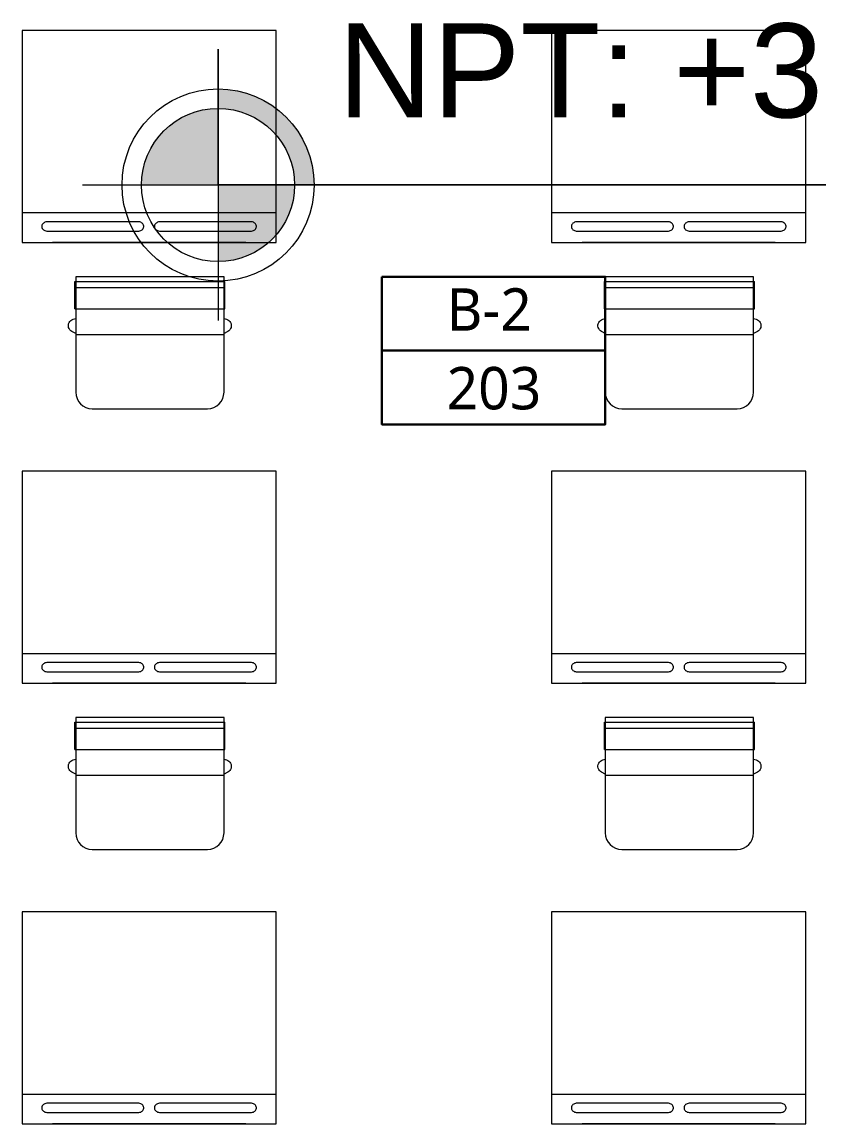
# Model space of a CAD drawing. Header units: metres. Extents: x 28 to 148, y 23 to 113.
# Drawn here: x 125.041 to 126.922, y 61.512 to 64.111 of the extents above; entities that cross this region are included whole.
import ezdxf

# ---------------------------------------------------------------- set-up
doc = ezdxf.new("R2010")
doc.units = ezdxf.units.M
for name, color, linetype, lineweight in [('Equipamiento SR', 23, 'Continuous', 0), ('GRAFO 0 BLANCO', 7, 'Continuous', 0), ('GRAFO01', 7, 'Continuous', 0), ('letras sr', 7, 'Continuous', 5), ('TEXTO 100', 7, 'Continuous', 20)]:
    doc.layers.add(name, color=color, linetype=linetype, lineweight=lineweight)
doc.layers.add('Mobiliario', color=7, linetype='Continuous', lineweight=0, true_color=0x7f7f7f)
doc.styles.add('JOS', font='arial.ttf', dxfattribs={"height": 1})
doc.styles.add('Santa Rosa 1 50', font='trebuc.ttf')

# ---------------------------------------------------------------- blocks, each defined once
blk = doc.blocks.new('A$C3A47622C')
at = {"layer": 'Mobiliario', "linetype": 'Continuous'}
for p, q in [((0.02513286049277497, 0.3695969807329362), (0.0111148983882714, 0.3695969807329362)), ((0.0111148983882714, 0.01495383619243995), (0.0111148983882714, 0.3695969807329362)), ((0.07519002320935897, 0.3695969807329362), (0.02513286049277497, 0.3695969807329362)), ((0.02513286049277497, 0.01495383619243995), (0.02513286049277497, 0.3695969807329362)), ((0.07519002320935897, 0.01495383619243995), (0.07519002320935897, 0.3695969807329362)), ((0.09829334479286445, 0.3672754084626888), (0.0986996184100235, 0.3699667558818192)), ((0.0986996184100235, 0.3699667558818192), (0.09970825050464782, 0.3732058299352872)), ((0.09970825050464782, 0.3732058299352872), (0.1011840917802402, 0.3761907430684985)), ((0.1011840917802402, 0.3761907430684985), (0.1030816019917182, 0.3788328344953271)), ((0.1030816019917182, 0.3788328344953271), (0.1053417474880547, 0.3810473839090136)), ((0.1053417474880547, 0.3810473839090136), (0.1078987479152431, 0.3827713436394191)), ((0.1078987479152431, 0.3827713436394191), (0.110671642837616, 0.3839515172148609)), ((0.110671642837616, 0.3839515172148609), (0.1135777851437183, 0.3845504700811944)), ((0.1135777851437183, 0.3845504700811944), (0.1165294676949031, 0.3845504700811944)), ((0.1165294676949031, 0.3845504700811944), (0.1194356100010197, 0.3839515172148609)), ((0.1194356100010197, 0.3839515172148609), (0.1222085049233925, 0.3827713436394191)), ((0.1222085049233925, 0.3827713436394191), (0.124765505350581, 0.3810473839090136)), ((0.124765505350581, 0.3810473839090136), (0.1270256508469174, 0.3788328344953271)), ((0.1270256508469174, 0.3788328344953271), (0.1289231610583954, 0.3761907430684985)), ((0.1289231610583954, 0.3761907430684985), (0.1296602383583263, 0.3746992716217363)), ((0.1296602383583263, 0.3746992716217363), (0.1333294798732965, 0.3672754084626888)), ((0.07519002320935897, 0.01495383619243995), (0.01083081400231833, 0.01495383619243995)), ((0.0986996184100235, 0.01458406104355703), (0.09829334479286445, 0.01727540846268738)), ((0.09970825050464782, 0.01134498699008901), (0.0986996184100235, 0.01458406104355703)), ((0.1011840917802402, 0.008360073856877648), (0.09970825050464782, 0.01134498699008901)), ((0.1030816019917182, 0.005717982430049062), (0.1011840917802402, 0.008360073856877648)), ((0.1053417474880547, 0.003503433016362578), (0.1030816019917182, 0.005717982430049062)), ((0.1078987479152431, 0.001779473285957067), (0.1053417474880547, 0.003503433016362578)), ((0.110671642837616, 0.0005992997105153108), (0.1078987479152431, 0.001779473285957067)), ((0.1135777851437183, 3.468441818199608e-07), (0.110671642837616, 0.0005992997105153108)), ((0.1165294676949031, 3.468441818199608e-07), (0.1135777851437183, 3.468441818199608e-07)), ((0.1194356100010197, 0.0005992997105153108), (0.1165294676949031, 3.468441818199608e-07)), ((0.1222085049233925, 0.001779473285957067), (0.1194356100010197, 0.0005992997105153108)), ((0.124765505350581, 0.003503433016362578), (0.1222085049233925, 0.001779473285957067)), ((0.1270256508469174, 0.005717982430049062), (0.124765505350581, 0.003503433016362578)), ((0.1289231610583954, 0.008360073856877648), (0.1270256508469174, 0.005717982430049062)), ((0.1296602383583263, 0.009851545303639853), (0.1289231610583954, 0.008360073856877648)), ((0.1333294798732965, 0.01727540846268738), (0.1296602383583263, 0.009851545303639853))]:
    blk.add_line(p, q, dxfattribs=at)
at = {"layer": 'Mobiliario'}
blk.add_line((0.1361148983882714, 0.01727540846268738), (0.1361148983882714, 0.3672754084626888), dxfattribs=at)
at = {"layer": 'Mobiliario', "linetype": 'Continuous'}
blk.add_lwpolyline([(3.787277165656633e-06, 0.01727540846268738), (0.2722260094993771, 0.01727540846268738, 0.414213562373095), (0.3111148983882686, 0.0561642973515788), (0.3111148983882686, 0.3283865195737974, 0.414213562373095), (0.2722260094993771, 0.3672754084626888), (3.787277165656633e-06, 0.3672754084626888), (3.787277165656633e-06, 0.01727540846268738)], format="xyb", dxfattribs=at)

msp = doc.modelspace()

# ---------------------------------------------------------------- hatches: boundary and pattern name
at = {"layer": 'TEXTO 100', "ltscale": 1.3}
h = msp.add_hatch(color=256, dxfattribs=at)
edge = h.paths.add_edge_path()
edge.add_line((125.684517254504, 63.72673759813424), (125.503873914775, 63.72673760098567))
edge.add_line((125.503873914775, 63.72673760098567), (125.503873914775, 63.54609426161343))
edge.add_arc((125.5038739163795, 63.72673760098567), 0.1806433393724134, 269.9999994913017, 359.9999990956475)
edge = h.paths.add_edge_path()
edge.add_arc((125.5038739160228, 63.72673759813424), 0.1806433422236752, 90.00000039565423, 180)
edge.add_line((125.3232305750469, 63.72673759813424), (125.5038739147759, 63.72673760098567))
edge.add_line((125.503873914775, 63.72673760098567), (125.503873914775, 63.90738094035791))
edge = h.paths.add_edge_path()
edge.add_line((125.503873914775, 63.95347463747854), (125.503873914775, 63.90738094035791))
edge.add_arc((125.5038739135281, 63.72673759813424), 0.1806433422236752, 0, 89.99999960434582, ccw=False)
edge.add_line((125.684517254504, 63.72673759813424), (125.730610954476, 63.72673760098567))
edge.add_arc((125.5038739163795, 63.72673760098567), 0.2267370380968789, 0, 90.00000040528428)

# ---------------------------------------------------------------- linework, layer by layer
at = {"layer": 'GRAFO 0 BLANCO', "color": 1, "lineweight": 30}
msp.add_lwpolyline([(125.8906635091583, 63.51020120325745), (126.4178296267021, 63.51020120325745), (126.4178296267021, 63.16228195755173), (125.8906635091583, 63.16228195755173)], close=True, dxfattribs=at)
msp.add_lwpolyline([(126.4178296267021, 63.33624158040459), (125.8906635091583, 63.33624158040459)], dxfattribs=at)
at = {"layer": 'Mobiliario', "linetype": 'Continuous', "lineweight": 0}
for p, q in [((125.0411134672834, 64.09105533344965), (125.0411134672834, 63.59105533344965)), ((125.6411134672834, 64.09105533344965), (125.0411134672834, 64.09105533344965)), ((125.6411134672834, 63.59105533344965), (125.6411134672834, 64.09105533344965)), ((126.2911134672834, 64.09105533565835), (126.2911134672834, 63.59105533565835)), ((126.8911134672834, 64.09105533565835), (126.2911134672834, 64.09105533565835)), ((126.8911134672834, 63.59105533565835), (126.8911134672834, 64.09105533565835)), ((125.0411134672834, 63.6615342841616), (125.6411134672834, 63.6615342841616)), ((125.6260945655749, 63.6615342841616), (125.6260945655749, 63.66110707329111)), ((126.2911134672834, 63.66153428637026), (126.8911134672834, 63.66153428637026)), ((126.8760945655749, 63.66153428637026), (126.8760945655749, 63.66110707549981)), ((125.0881819765972, 63.63182252712454), (125.0877969354688, 63.62995320849333)), ((125.0877969354688, 63.62995320849333), (125.0877969354688, 63.62805786686496)), ((125.0877969354688, 63.62805786686496), (125.0881819765972, 63.62618854823378)), ((125.0889393930273, 63.63360510243177), (125.0881819765972, 63.63182252712454)), ((125.0881819765972, 63.62618854823378), (125.0889393930273, 63.62440597292655)), ((125.0900489194366, 63.6352488884207), (125.0889393930273, 63.63360510243177)), ((125.0889393930273, 63.62440597292655), (125.0900489194366, 63.62276218693765)), ((125.0914725583455, 63.6367018390969), (125.0900489194366, 63.6352488884207)), ((125.0900489194366, 63.62276218693765), (125.0914725583455, 63.6213092362614)), ((125.0931697791086, 63.63792058279844), (125.0914725583455, 63.6367018390969)), ((125.0914725583455, 63.6213092362614), (125.0931697791086, 63.62009049255985)), ((125.0950899184197, 63.63887042219571), (125.0931697791086, 63.63792058279844)), ((125.0971721803112, 63.63951882854226), (125.0950899184197, 63.63887042219571)), ((125.0993557688155, 63.6398484531733), (125.0971721803112, 63.63951882854226)), ((125.1004627620595, 63.6398484531733), (125.0993557688155, 63.6398484531733)), ((125.315781814102, 63.6398484531733), (125.1004627620595, 63.6398484531733)), ((125.316888807346, 63.6398484531733), (125.315781814102, 63.6398484531733)), ((125.3190723958502, 63.63951882854226), (125.316888807346, 63.6398484531733)), ((125.3211546577418, 63.63887042219571), (125.3190723958502, 63.63951882854226)), ((125.3230747970529, 63.63792058279844), (125.3211546577418, 63.63887042219571)), ((125.324772017816, 63.6367018390969), (125.3230747970529, 63.63792058279844)), ((125.3230747970529, 63.62009049255985), (125.324772017816, 63.6213092362614)), ((125.3261956567248, 63.6352488884207), (125.324772017816, 63.6367018390969)), ((125.324772017816, 63.6213092362614), (125.3261956567248, 63.62276218693765)), ((125.3273051831342, 63.63360510243177), (125.3261956567248, 63.6352488884207)), ((125.3261956567248, 63.62276218693765), (125.3273051831342, 63.62440597292655)), ((125.3280625995643, 63.63182252712454), (125.3273051831342, 63.63360510243177)), ((125.3273051831342, 63.62440597292655), (125.3280625995643, 63.62618854823378)), ((125.3284476406927, 63.62995320849333), (125.3280625995643, 63.63182252712454)), ((125.3280625995643, 63.62618854823378), (125.3284476406927, 63.62805786686496)), ((125.3284476406927, 63.62805786686496), (125.3284476406927, 63.62995320849333)), ((125.3541643350025, 63.63182252712454), (125.3537792938741, 63.62995320849333)), ((125.3537792938741, 63.62995320849333), (125.3537792938741, 63.62805786686496)), ((125.3537792938741, 63.62805786686496), (125.3541643350025, 63.62618854823378)), ((125.3549217514326, 63.63360510243177), (125.3541643350025, 63.63182252712454)), ((125.3541643350025, 63.62618854823378), (125.3549217514326, 63.62440597292655)), ((125.356031277842, 63.6352488884207), (125.3549217514326, 63.63360510243177)), ((125.3549217514326, 63.62440597292655), (125.356031277842, 63.62276218693765)), ((125.3574549167508, 63.6367018390969), (125.356031277842, 63.6352488884207)), ((125.356031277842, 63.62276218693765), (125.3574549167508, 63.6213092362614)), ((125.3591521375139, 63.63792058279844), (125.3574549167508, 63.6367018390969)), ((125.3574549167508, 63.6213092362614), (125.3591521375139, 63.62009049255985)), ((125.3610722768251, 63.63887042219571), (125.3591521375139, 63.63792058279844)), ((125.3631545387166, 63.63951882854226), (125.3610722768251, 63.63887042219571)), ((125.3653381272209, 63.6398484531733), (125.3631545387166, 63.63951882854226)), ((125.3664451204649, 63.6398484531733), (125.3653381272209, 63.6398484531733)), ((125.5817641725073, 63.6398484531733), (125.3664451204649, 63.6398484531733)), ((125.5828711657514, 63.6398484531733), (125.5817641725073, 63.6398484531733)), ((125.5850547542556, 63.63951882854226), (125.5828711657514, 63.6398484531733)), ((125.5871370161472, 63.63887042219571), (125.5850547542556, 63.63951882854226)), ((125.5890571554582, 63.63792058279844), (125.5871370161472, 63.63887042219571)), ((125.5907543762214, 63.6367018390969), (125.5890571554582, 63.63792058279844)), ((125.5890571554582, 63.62009049255985), (125.5907543762214, 63.6213092362614)), ((125.5921780151302, 63.6352488884207), (125.5907543762214, 63.6367018390969)), ((125.5907543762214, 63.6213092362614), (125.5921780151302, 63.62276218693765)), ((125.5932875415396, 63.63360510243177), (125.5921780151302, 63.6352488884207)), ((125.5921780151302, 63.62276218693765), (125.5932875415396, 63.62440597292655)), ((125.5940449579697, 63.63182252712454), (125.5932875415396, 63.63360510243177)), ((125.5932875415396, 63.62440597292655), (125.5940449579697, 63.62618854823378)), ((125.5944299990981, 63.62995320849333), (125.5940449579697, 63.63182252712454)), ((125.5940449579697, 63.62618854823378), (125.5944299990981, 63.62805786686496)), ((125.5944299990981, 63.62805786686496), (125.5944299990981, 63.62995320849333)), ((126.3381819765972, 63.63182252933322), (126.3377969354688, 63.62995321070204)), ((126.3377969354688, 63.62995321070204), (126.3377969354688, 63.62805786907364)), ((126.3377969354688, 63.62805786907364), (126.3381819765972, 63.62618855044246)), ((126.3389393930273, 63.63360510464045), (126.3381819765972, 63.63182252933322)), ((126.3381819765972, 63.62618855044246), (126.3389393930273, 63.6244059751352)), ((126.3400489194366, 63.63524889062936), (126.3389393930273, 63.63360510464045)), ((126.3389393930273, 63.6244059751352), (126.3400489194366, 63.6227621891463)), ((126.3414725583455, 63.63670184130558), (126.3400489194366, 63.63524889062936)), ((126.3400489194366, 63.6227621891463), (126.3414725583455, 63.6213092384701)), ((126.3431697791086, 63.63792058500712), (126.3414725583455, 63.63670184130558)), ((126.3414725583455, 63.6213092384701), (126.3431697791086, 63.62009049476856)), ((126.3450899184197, 63.63887042440442), (126.3431697791086, 63.63792058500712)), ((126.3471721803112, 63.63951883075097), (126.3450899184197, 63.63887042440442)), ((126.3493557688155, 63.63984845538198), (126.3471721803112, 63.63951883075097)), ((126.3504627620595, 63.63984845538198), (126.3493557688155, 63.63984845538198)), ((126.565781814102, 63.63984845538198), (126.3504627620595, 63.63984845538198)), ((126.566888807346, 63.63984845538198), (126.565781814102, 63.63984845538198)), ((126.5690723958502, 63.63951883075097), (126.566888807346, 63.63984845538198)), ((126.5711546577418, 63.63887042440442), (126.5690723958502, 63.63951883075097)), ((126.5730747970529, 63.63792058500712), (126.5711546577418, 63.63887042440442)), ((126.574772017816, 63.63670184130558), (126.5730747970529, 63.63792058500712)), ((126.5730747970529, 63.62009049476856), (126.574772017816, 63.6213092384701)), ((126.5761956567248, 63.63524889062936), (126.574772017816, 63.63670184130558)), ((126.574772017816, 63.6213092384701), (126.5761956567248, 63.6227621891463)), ((126.5773051831342, 63.63360510464045), (126.5761956567248, 63.63524889062936)), ((126.5761956567248, 63.6227621891463), (126.5773051831342, 63.6244059751352)), ((126.5780625995643, 63.63182252933322), (126.5773051831342, 63.63360510464045)), ((126.5773051831342, 63.6244059751352), (126.5780625995643, 63.62618855044246)), ((126.5784476406927, 63.62995321070204), (126.5780625995643, 63.63182252933322)), ((126.5780625995643, 63.62618855044246), (126.5784476406927, 63.62805786907364)), ((126.5784476406927, 63.62805786907364), (126.5784476406927, 63.62995321070204)), ((126.6041643350025, 63.63182252933322), (126.6037792938741, 63.62995321070204)), ((126.6037792938741, 63.62995321070204), (126.6037792938741, 63.62805786907364)), ((126.6037792938741, 63.62805786907364), (126.6041643350025, 63.62618855044246)), ((126.6049217514326, 63.63360510464045), (126.6041643350025, 63.63182252933322)), ((126.6041643350025, 63.62618855044246), (126.6049217514326, 63.6244059751352)), ((126.606031277842, 63.63524889062936), (126.6049217514326, 63.63360510464045)), ((126.6049217514326, 63.6244059751352), (126.606031277842, 63.6227621891463)), ((126.6074549167508, 63.63670184130558), (126.606031277842, 63.63524889062936)), ((126.606031277842, 63.6227621891463), (126.6074549167508, 63.6213092384701)), ((126.6091521375139, 63.63792058500712), (126.6074549167508, 63.63670184130558)), ((126.6074549167508, 63.6213092384701), (126.6091521375139, 63.62009049476856)), ((126.6110722768251, 63.63887042440442), (126.6091521375139, 63.63792058500712)), ((126.6131545387166, 63.63951883075097), (126.6110722768251, 63.63887042440442)), ((126.6153381272209, 63.63984845538198), (126.6131545387166, 63.63951883075097)), ((126.6164451204649, 63.63984845538198), (126.6153381272209, 63.63984845538198)), ((126.8317641725073, 63.63984845538198), (126.6164451204649, 63.63984845538198)), ((126.8328711657514, 63.63984845538198), (126.8317641725073, 63.63984845538198)), ((126.8350547542556, 63.63951883075097), (126.8328711657514, 63.63984845538198)), ((126.8371370161472, 63.63887042440442), (126.8350547542556, 63.63951883075097)), ((126.8390571554582, 63.63792058500712), (126.8371370161472, 63.63887042440442)), ((126.8407543762214, 63.63670184130558), (126.8390571554582, 63.63792058500712)), ((126.8390571554582, 63.62009049476856), (126.8407543762214, 63.6213092384701)), ((126.8421780151302, 63.63524889062936), (126.8407543762214, 63.63670184130558)), ((126.8407543762214, 63.6213092384701), (126.8421780151302, 63.6227621891463)), ((126.8432875415396, 63.63360510464045), (126.8421780151302, 63.63524889062936)), ((126.8421780151302, 63.6227621891463), (126.8432875415396, 63.6244059751352)), ((126.8440449579697, 63.63182252933322), (126.8432875415396, 63.63360510464045)), ((126.8432875415396, 63.6244059751352), (126.8440449579697, 63.62618855044246)), ((126.8444299990981, 63.62995321070204), (126.8440449579697, 63.63182252933322)), ((126.8440449579697, 63.62618855044246), (126.8444299990981, 63.62805786907364)), ((126.8444299990981, 63.62805786907364), (126.8444299990981, 63.62995321070204)), ((125.0931697791086, 63.62009049255985), (125.0950899184197, 63.61914065316259)), ((125.0950899184197, 63.61914065316259), (125.0971721803112, 63.61849224681603)), ((125.0971721803112, 63.61849224681603), (125.0993557688155, 63.618162622185)), ((125.0993557688155, 63.618162622185), (125.1004627620595, 63.618162622185)), ((125.1004627620595, 63.618162622185), (125.315781814102, 63.618162622185)), ((125.315781814102, 63.618162622185), (125.316888807346, 63.618162622185)), ((125.316888807346, 63.618162622185), (125.3190723958502, 63.61849224681603)), ((125.3190723958502, 63.61849224681603), (125.3211546577418, 63.61914065316259)), ((125.3211546577418, 63.61914065316259), (125.3230747970529, 63.62009049255985)), ((125.3591521375139, 63.62009049255985), (125.3610722768251, 63.61914065316259)), ((125.3610722768251, 63.61914065316259), (125.3631545387166, 63.61849224681603)), ((125.3631545387166, 63.61849224681603), (125.3653381272209, 63.618162622185)), ((125.3653381272209, 63.618162622185), (125.3664451204649, 63.618162622185)), ((125.3664451204649, 63.618162622185), (125.5817641725073, 63.618162622185)), ((125.5817641725073, 63.618162622185), (125.5828711657514, 63.618162622185)), ((125.5828711657514, 63.618162622185), (125.5850547542556, 63.61849224681603)), ((125.5850547542556, 63.61849224681603), (125.5871370161472, 63.61914065316259)), ((125.5871370161472, 63.61914065316259), (125.5890571554582, 63.62009049255985)), ((126.3431697791086, 63.62009049476856), (126.3450899184197, 63.61914065537127)), ((126.3450899184197, 63.61914065537127), (126.3471721803112, 63.61849224902471)), ((126.3471721803112, 63.61849224902471), (126.3493557688155, 63.6181626243937)), ((126.3493557688155, 63.6181626243937), (126.3504627620595, 63.6181626243937)), ((126.3504627620595, 63.6181626243937), (126.565781814102, 63.6181626243937)), ((126.565781814102, 63.6181626243937), (126.566888807346, 63.6181626243937)), ((126.566888807346, 63.6181626243937), (126.5690723958502, 63.61849224902471)), ((126.5690723958502, 63.61849224902471), (126.5711546577418, 63.61914065537127)), ((126.5711546577418, 63.61914065537127), (126.5730747970529, 63.62009049476856)), ((126.6091521375139, 63.62009049476856), (126.6110722768251, 63.61914065537127)), ((126.6110722768251, 63.61914065537127), (126.6131545387166, 63.61849224902471)), ((126.6131545387166, 63.61849224902471), (126.6153381272209, 63.6181626243937)), ((126.6153381272209, 63.6181626243937), (126.6164451204649, 63.6181626243937)), ((126.6164451204649, 63.6181626243937), (126.8317641725073, 63.6181626243937)), ((126.8317641725073, 63.6181626243937), (126.8328711657514, 63.6181626243937)), ((126.8328711657514, 63.6181626243937), (126.8350547542556, 63.61849224902471)), ((126.8350547542556, 63.61849224902471), (126.8371370161472, 63.61914065537127)), ((126.8371370161472, 63.61914065537127), (126.8390571554582, 63.62009049476856)), ((125.0411134672834, 63.59105533344965), (125.6411134672834, 63.59105533344965)), ((125.5690983459166, 63.59105533344965), (125.1131285886503, 63.59105533344965)), ((126.2911134672834, 63.59105533565835), (126.8911134672834, 63.59105533565835)), ((126.8190983459166, 63.59105533565835), (126.3631285886503, 63.59105533565835)), ((125.0411134705965, 63.05163232657057), (125.0411134705965, 62.55163232657057)), ((125.6411134705965, 63.05163232657057), (125.0411134705965, 63.05163232657057)), ((125.6411134705965, 62.55163232657057), (125.6411134705965, 63.05163232657057)), ((126.2911134705965, 63.05163232877922), (126.2911134705965, 62.55163232877922)), ((126.8911134705965, 63.05163232877922), (126.2911134705965, 63.05163232877922)), ((126.8911134705965, 62.55163232877922), (126.8911134705965, 63.05163232877922)), ((125.0411134705965, 62.62211127728247), (125.6411134705965, 62.62211127728247)), ((125.626094568888, 62.62211127728247), (125.626094568888, 62.62168406641203)), ((126.2911134705965, 62.62211127949118), (126.8911134705965, 62.62211127949118)), ((126.876094568888, 62.62211127949118), (126.876094568888, 62.62168406862068)), ((125.0881819799102, 62.59239952024544), (125.0877969387818, 62.59053020161426)), ((125.0877969387818, 62.59053020161426), (125.0877969387818, 62.58863485998586)), ((125.0877969387818, 62.58863485998586), (125.0881819799102, 62.58676554135468)), ((125.0889393963403, 62.59418209555267), (125.0881819799102, 62.59239952024544)), ((125.0881819799102, 62.58676554135468), (125.0889393963403, 62.58498296604742)), ((125.0900489227497, 62.59582588154157), (125.0889393963403, 62.59418209555267)), ((125.0889393963403, 62.58498296604742), (125.0900489227497, 62.58333918005852)), ((125.0914725616585, 62.5972788322178), (125.0900489227497, 62.59582588154157)), ((125.0900489227497, 62.58333918005852), (125.0914725616585, 62.58188622938232)), ((125.0931697824216, 62.59849757591934), (125.0914725616585, 62.5972788322178)), ((125.0914725616585, 62.58188622938232), (125.0931697824216, 62.58066748568078)), ((125.0950899217328, 62.59944741531663), (125.0931697824216, 62.59849757591934)), ((125.0971721836243, 62.60009582166319), (125.0950899217328, 62.59944741531663)), ((125.0993557721285, 62.6004254462942), (125.0971721836243, 62.60009582166319)), ((125.1004627653726, 62.6004254462942), (125.0993557721285, 62.6004254462942)), ((125.315781817415, 62.6004254462942), (125.1004627653726, 62.6004254462942)), ((125.3168888106591, 62.6004254462942), (125.315781817415, 62.6004254462942)), ((125.3190723991633, 62.60009582166319), (125.3168888106591, 62.6004254462942)), ((125.3211546610548, 62.59944741531663), (125.3190723991633, 62.60009582166319)), ((125.323074800366, 62.59849757591934), (125.3211546610548, 62.59944741531663)), ((125.3247720211291, 62.5972788322178), (125.323074800366, 62.59849757591934)), ((125.323074800366, 62.58066748568078), (125.3247720211291, 62.58188622938232)), ((125.3261956600379, 62.59582588154157), (125.3247720211291, 62.5972788322178)), ((125.3247720211291, 62.58188622938232), (125.3261956600379, 62.58333918005852)), ((125.3273051864473, 62.59418209555267), (125.3261956600379, 62.59582588154157)), ((125.3261956600379, 62.58333918005852), (125.3273051864473, 62.58498296604742)), ((125.3280626028774, 62.59239952024544), (125.3273051864473, 62.59418209555267)), ((125.3273051864473, 62.58498296604742), (125.3280626028774, 62.58676554135468)), ((125.3284476440058, 62.59053020161426), (125.3280626028774, 62.59239952024544)), ((125.3280626028774, 62.58676554135468), (125.3284476440058, 62.58863485998586)), ((125.3284476440058, 62.58863485998586), (125.3284476440058, 62.59053020161426)), ((125.3541643383156, 62.59239952024544), (125.3537792971872, 62.59053020161426)), ((125.3537792971872, 62.59053020161426), (125.3537792971872, 62.58863485998586)), ((125.3537792971872, 62.58863485998586), (125.3541643383156, 62.58676554135468)), ((125.3549217547457, 62.59418209555267), (125.3541643383156, 62.59239952024544)), ((125.3541643383156, 62.58676554135468), (125.3549217547457, 62.58498296604742)), ((125.3560312811551, 62.59582588154157), (125.3549217547457, 62.59418209555267)), ((125.3549217547457, 62.58498296604742), (125.3560312811551, 62.58333918005852)), ((125.3574549200638, 62.5972788322178), (125.3560312811551, 62.59582588154157)), ((125.3560312811551, 62.58333918005852), (125.3574549200638, 62.58188622938232)), ((125.359152140827, 62.59849757591934), (125.3574549200638, 62.5972788322178)), ((125.3574549200638, 62.58188622938232), (125.359152140827, 62.58066748568078)), ((125.3610722801382, 62.59944741531663), (125.359152140827, 62.59849757591934)), ((125.3631545420297, 62.60009582166319), (125.3610722801382, 62.59944741531663)), ((125.3653381305339, 62.6004254462942), (125.3631545420297, 62.60009582166319)), ((125.366445123778, 62.6004254462942), (125.3653381305339, 62.6004254462942)), ((125.5817641758204, 62.6004254462942), (125.366445123778, 62.6004254462942)), ((125.5828711690644, 62.6004254462942), (125.5817641758204, 62.6004254462942)), ((125.5850547575687, 62.60009582166319), (125.5828711690644, 62.6004254462942)), ((125.5871370194602, 62.59944741531663), (125.5850547575687, 62.60009582166319)), ((125.5890571587713, 62.59849757591934), (125.5871370194602, 62.59944741531663)), ((125.5907543795345, 62.5972788322178), (125.5890571587713, 62.59849757591934)), ((125.5890571587713, 62.58066748568078), (125.5907543795345, 62.58188622938232)), ((125.5921780184433, 62.59582588154157), (125.5907543795345, 62.5972788322178)), ((125.5907543795345, 62.58188622938232), (125.5921780184433, 62.58333918005852)), ((125.5932875448526, 62.59418209555267), (125.5921780184433, 62.59582588154157)), ((125.5921780184433, 62.58333918005852), (125.5932875448526, 62.58498296604742)), ((125.5940449612827, 62.59239952024544), (125.5932875448526, 62.59418209555267)), ((125.5932875448526, 62.58498296604742), (125.5940449612827, 62.58676554135468)), ((125.5944300024112, 62.59053020161426), (125.5940449612827, 62.59239952024544)), ((125.5940449612827, 62.58676554135468), (125.5944300024112, 62.58863485998586)), ((125.5944300024112, 62.58863485998586), (125.5944300024112, 62.59053020161426)), ((126.3381819799102, 62.59239952245412), (126.3377969387818, 62.59053020382291)), ((126.3377969387818, 62.59053020382291), (126.3377969387818, 62.58863486219454)), ((126.3377969387818, 62.58863486219454), (126.3381819799102, 62.58676554356336)), ((126.3389393963403, 62.59418209776135), (126.3381819799102, 62.59239952245412)), ((126.3381819799102, 62.58676554356336), (126.3389393963403, 62.58498296825613)), ((126.3400489227497, 62.59582588375028), (126.3389393963403, 62.59418209776135)), ((126.3389393963403, 62.58498296825613), (126.3400489227497, 62.58333918226722)), ((126.3414725616585, 62.59727883442648), (126.3400489227497, 62.59582588375028)), ((126.3400489227497, 62.58333918226722), (126.3414725616585, 62.58188623159097)), ((126.3431697824216, 62.59849757812802), (126.3414725616585, 62.59727883442648)), ((126.3414725616585, 62.58188623159097), (126.3431697824216, 62.58066748788943)), ((126.3450899217328, 62.59944741752528), (126.3431697824216, 62.59849757812802)), ((126.3471721836243, 62.60009582387184), (126.3450899217328, 62.59944741752528)), ((126.3493557721285, 62.60042544850288), (126.3471721836243, 62.60009582387184)), ((126.3504627653726, 62.60042544850288), (126.3493557721285, 62.60042544850288)), ((126.565781817415, 62.60042544850288), (126.3504627653726, 62.60042544850288)), ((126.5668888106591, 62.60042544850288), (126.565781817415, 62.60042544850288)), ((126.5690723991633, 62.60009582387184), (126.5668888106591, 62.60042544850288)), ((126.5711546610548, 62.59944741752528), (126.5690723991633, 62.60009582387184)), ((126.573074800366, 62.59849757812802), (126.5711546610548, 62.59944741752528)), ((126.5747720211291, 62.59727883442648), (126.573074800366, 62.59849757812802)), ((126.573074800366, 62.58066748788943), (126.5747720211291, 62.58188623159097)), ((126.5761956600379, 62.59582588375028), (126.5747720211291, 62.59727883442648)), ((126.5747720211291, 62.58188623159097), (126.5761956600379, 62.58333918226722)), ((126.5773051864473, 62.59418209776135), (126.5761956600379, 62.59582588375028)), ((126.5761956600379, 62.58333918226722), (126.5773051864473, 62.58498296825613)), ((126.5780626028774, 62.59239952245412), (126.5773051864473, 62.59418209776135)), ((126.5773051864473, 62.58498296825613), (126.5780626028774, 62.58676554356336)), ((126.5784476440058, 62.59053020382291), (126.5780626028774, 62.59239952245412)), ((126.5780626028774, 62.58676554356336), (126.5784476440058, 62.58863486219454)), ((126.5784476440058, 62.58863486219454), (126.5784476440058, 62.59053020382291)), ((126.6041643383156, 62.59239952245412), (126.6037792971872, 62.59053020382291)), ((126.6037792971872, 62.59053020382291), (126.6037792971872, 62.58863486219454)), ((126.6037792971872, 62.58863486219454), (126.6041643383156, 62.58676554356336)), ((126.6049217547457, 62.59418209776135), (126.6041643383156, 62.59239952245412)), ((126.6041643383156, 62.58676554356336), (126.6049217547457, 62.58498296825613)), ((126.6060312811551, 62.59582588375028), (126.6049217547457, 62.59418209776135)), ((126.6049217547457, 62.58498296825613), (126.6060312811551, 62.58333918226722)), ((126.6074549200638, 62.59727883442648), (126.6060312811551, 62.59582588375028)), ((126.6060312811551, 62.58333918226722), (126.6074549200638, 62.58188623159097)), ((126.609152140827, 62.59849757812802), (126.6074549200638, 62.59727883442648)), ((126.6074549200638, 62.58188623159097), (126.609152140827, 62.58066748788943)), ((126.6110722801382, 62.59944741752528), (126.609152140827, 62.59849757812802)), ((126.6131545420297, 62.60009582387184), (126.6110722801382, 62.59944741752528)), ((126.6153381305339, 62.60042544850288), (126.6131545420297, 62.60009582387184)), ((126.616445123778, 62.60042544850288), (126.6153381305339, 62.60042544850288)), ((126.8317641758204, 62.60042544850288), (126.616445123778, 62.60042544850288)), ((126.8328711690644, 62.60042544850288), (126.8317641758204, 62.60042544850288)), ((126.8350547575687, 62.60009582387184), (126.8328711690644, 62.60042544850288)), ((126.8371370194602, 62.59944741752528), (126.8350547575687, 62.60009582387184)), ((126.8390571587713, 62.59849757812802), (126.8371370194602, 62.59944741752528)), ((126.8407543795345, 62.59727883442648), (126.8390571587713, 62.59849757812802)), ((126.8390571587713, 62.58066748788943), (126.8407543795345, 62.58188623159097)), ((126.8421780184433, 62.59582588375028), (126.8407543795345, 62.59727883442648)), ((126.8407543795345, 62.58188623159097), (126.8421780184433, 62.58333918226722)), ((126.8432875448526, 62.59418209776135), (126.8421780184433, 62.59582588375028)), ((126.8421780184433, 62.58333918226722), (126.8432875448526, 62.58498296825613)), ((126.8440449612827, 62.59239952245412), (126.8432875448526, 62.59418209776135)), ((126.8432875448526, 62.58498296825613), (126.8440449612827, 62.58676554356336)), ((126.8444300024112, 62.59053020382291), (126.8440449612827, 62.59239952245412)), ((126.8440449612827, 62.58676554356336), (126.8444300024112, 62.58863486219454)), ((126.8444300024112, 62.58863486219454), (126.8444300024112, 62.59053020382291)), ((125.0931697824216, 62.58066748568078), (125.0950899217328, 62.57971764628348)), ((125.0950899217328, 62.57971764628348), (125.0971721836243, 62.57906923993693)), ((125.0971721836243, 62.57906923993693), (125.0993557721285, 62.57873961530592)), ((125.0993557721285, 62.57873961530592), (125.1004627653726, 62.57873961530592)), ((125.1004627653726, 62.57873961530592), (125.315781817415, 62.57873961530592)), ((125.315781817415, 62.57873961530592), (125.3168888106591, 62.57873961530592)), ((125.3168888106591, 62.57873961530592), (125.3190723991633, 62.57906923993693)), ((125.3190723991633, 62.57906923993693), (125.3211546610548, 62.57971764628348)), ((125.3211546610548, 62.57971764628348), (125.323074800366, 62.58066748568078)), ((125.359152140827, 62.58066748568078), (125.3610722801382, 62.57971764628348)), ((125.3610722801382, 62.57971764628348), (125.3631545420297, 62.57906923993693)), ((125.3631545420297, 62.57906923993693), (125.3653381305339, 62.57873961530592)), ((125.3653381305339, 62.57873961530592), (125.366445123778, 62.57873961530592)), ((125.366445123778, 62.57873961530592), (125.5817641758204, 62.57873961530592)), ((125.5817641758204, 62.57873961530592), (125.5828711690644, 62.57873961530592)), ((125.5828711690644, 62.57873961530592), (125.5850547575687, 62.57906923993693)), ((125.5850547575687, 62.57906923993693), (125.5871370194602, 62.57971764628348)), ((125.5871370194602, 62.57971764628348), (125.5890571587713, 62.58066748568078)), ((126.3431697824216, 62.58066748788943), (126.3450899217328, 62.57971764849216)), ((126.3450899217328, 62.57971764849216), (126.3471721836243, 62.57906924214561)), ((126.3471721836243, 62.57906924214561), (126.3493557721285, 62.57873961751457)), ((126.3493557721285, 62.57873961751457), (126.3504627653726, 62.57873961751457)), ((126.3504627653726, 62.57873961751457), (126.565781817415, 62.57873961751457)), ((126.565781817415, 62.57873961751457), (126.5668888106591, 62.57873961751457)), ((126.5668888106591, 62.57873961751457), (126.5690723991633, 62.57906924214561)), ((126.5690723991633, 62.57906924214561), (126.5711546610548, 62.57971764849216)), ((126.5711546610548, 62.57971764849216), (126.573074800366, 62.58066748788943)), ((126.609152140827, 62.58066748788943), (126.6110722801382, 62.57971764849216)), ((126.6110722801382, 62.57971764849216), (126.6131545420297, 62.57906924214561)), ((126.6131545420297, 62.57906924214561), (126.6153381305339, 62.57873961751457)), ((126.6153381305339, 62.57873961751457), (126.616445123778, 62.57873961751457)), ((126.616445123778, 62.57873961751457), (126.8317641758204, 62.57873961751457)), ((126.8317641758204, 62.57873961751457), (126.8328711690644, 62.57873961751457)), ((126.8328711690644, 62.57873961751457), (126.8350547575687, 62.57906924214561)), ((126.8350547575687, 62.57906924214561), (126.8371370194602, 62.57971764849216)), ((126.8371370194602, 62.57971764849216), (126.8390571587713, 62.58066748788943)), ((125.0411134705965, 62.55163232657057), (125.6411134705965, 62.55163232657057)), ((125.5690983492296, 62.55163232657057), (125.1131285919633, 62.55163232657057)), ((126.2911134705965, 62.55163232877922), (126.8911134705965, 62.55163232877922)), ((126.8190983492296, 62.55163232877922), (126.3631285919633, 62.55163232877922)), ((125.0411134739095, 62.01220931969144), (125.0411134739095, 61.51220931969144)), ((125.6411134739096, 62.01220931969144), (125.0411134739095, 62.01220931969144)), ((125.6411134739096, 61.51220931969144), (125.6411134739096, 62.01220931969144)), ((126.2911134739095, 62.01220932190014), (126.2911134739095, 61.51220932190014)), ((126.8911134739096, 62.01220932190014), (126.2911134739095, 62.01220932190014)), ((126.8911134739096, 61.51220932190014), (126.8911134739096, 62.01220932190014)), ((125.0411134739095, 61.58268827040339), (125.6411134739096, 61.58268827040339)), ((125.6260945722011, 61.58268827040339), (125.6260945722011, 61.5822610595329)), ((126.2911134739095, 61.58268827261205), (126.8911134739096, 61.58268827261205)), ((126.8760945722011, 61.58268827261205), (126.8760945722011, 61.5822610617416)), ((125.0881819832233, 61.55297651336633), (125.0877969420949, 61.55110719473512)), ((125.0877969420949, 61.55110719473512), (125.0877969420949, 61.54921185310675)), ((125.0877969420949, 61.54921185310675), (125.0881819832233, 61.54734253447558)), ((125.0889393996534, 61.55475908867356), (125.0881819832233, 61.55297651336633)), ((125.0881819832233, 61.54734253447558), (125.0889393996534, 61.54555995916834)), ((125.0900489260628, 61.5564028746625), (125.0889393996534, 61.55475908867356)), ((125.0889393996534, 61.54555995916834), (125.0900489260628, 61.54391617317944)), ((125.0914725649716, 61.55785582533869), (125.0900489260628, 61.5564028746625)), ((125.0900489260628, 61.54391617317944), (125.0914725649716, 61.54246322250319)), ((125.0931697857347, 61.55907456904023), (125.0914725649716, 61.55785582533869)), ((125.0914725649716, 61.54246322250319), (125.0931697857347, 61.54124447880164)), ((125.0950899250458, 61.5600244084375), (125.0931697857347, 61.55907456904023)), ((125.0971721869374, 61.56067281478406), (125.0950899250458, 61.5600244084375)), ((125.0993557754416, 61.56100243941509), (125.0971721869374, 61.56067281478406)), ((125.1004627686856, 61.56100243941509), (125.0993557754416, 61.56100243941509)), ((125.3157818207281, 61.56100243941509), (125.1004627686856, 61.56100243941509)), ((125.3168888139721, 61.56100243941509), (125.3157818207281, 61.56100243941509)), ((125.3190724024764, 61.56067281478406), (125.3168888139721, 61.56100243941509)), ((125.3211546643679, 61.5600244084375), (125.3190724024764, 61.56067281478406)), ((125.323074803679, 61.55907456904023), (125.3211546643679, 61.5600244084375)), ((125.3247720244422, 61.55785582533869), (125.323074803679, 61.55907456904023)), ((125.323074803679, 61.54124447880164), (125.3247720244422, 61.54246322250319)), ((125.326195663351, 61.5564028746625), (125.3247720244422, 61.55785582533869)), ((125.3247720244422, 61.54246322250319), (125.326195663351, 61.54391617317944)), ((125.3273051897604, 61.55475908867356), (125.326195663351, 61.5564028746625)), ((125.326195663351, 61.54391617317944), (125.3273051897604, 61.54555995916834)), ((125.3280626061904, 61.55297651336633), (125.3273051897604, 61.55475908867356)), ((125.3273051897604, 61.54555995916834), (125.3280626061904, 61.54734253447558)), ((125.3284476473189, 61.55110719473512), (125.3280626061904, 61.55297651336633)), ((125.3280626061904, 61.54734253447558), (125.3284476473189, 61.54921185310675)), ((125.3284476473189, 61.54921185310675), (125.3284476473189, 61.55110719473512)), ((125.3541643416286, 61.55297651336633), (125.3537793005003, 61.55110719473512)), ((125.3537793005003, 61.55110719473512), (125.3537793005003, 61.54921185310675)), ((125.3537793005003, 61.54921185310675), (125.3541643416286, 61.54734253447558)), ((125.3549217580588, 61.55475908867356), (125.3541643416286, 61.55297651336633)), ((125.3541643416286, 61.54734253447558), (125.3549217580588, 61.54555995916834)), ((125.3560312844681, 61.5564028746625), (125.3549217580588, 61.55475908867356)), ((125.3549217580588, 61.54555995916834), (125.3560312844681, 61.54391617317944)), ((125.3574549233769, 61.55785582533869), (125.3560312844681, 61.5564028746625)), ((125.3560312844681, 61.54391617317944), (125.3574549233769, 61.54246322250319)), ((125.3591521441401, 61.55907456904023), (125.3574549233769, 61.55785582533869)), ((125.3574549233769, 61.54246322250319), (125.3591521441401, 61.54124447880164)), ((125.3610722834512, 61.5600244084375), (125.3591521441401, 61.55907456904023)), ((125.3631545453428, 61.56067281478406), (125.3610722834512, 61.5600244084375)), ((125.365338133847, 61.56100243941509), (125.3631545453428, 61.56067281478406)), ((125.366445127091, 61.56100243941509), (125.365338133847, 61.56100243941509)), ((125.5817641791335, 61.56100243941509), (125.366445127091, 61.56100243941509)), ((125.5828711723775, 61.56100243941509), (125.5817641791335, 61.56100243941509)), ((125.5850547608817, 61.56067281478406), (125.5828711723775, 61.56100243941509)), ((125.5871370227733, 61.5600244084375), (125.5850547608817, 61.56067281478406)), ((125.5890571620844, 61.55907456904023), (125.5871370227733, 61.5600244084375)), ((125.5907543828475, 61.55785582533869), (125.5890571620844, 61.55907456904023)), ((125.5890571620844, 61.54124447880164), (125.5907543828475, 61.54246322250319)), ((125.5921780217564, 61.5564028746625), (125.5907543828475, 61.55785582533869)), ((125.5907543828475, 61.54246322250319), (125.5921780217564, 61.54391617317944)), ((125.5932875481657, 61.55475908867356), (125.5921780217564, 61.5564028746625)), ((125.5921780217564, 61.54391617317944), (125.5932875481657, 61.54555995916834)), ((125.5940449645958, 61.55297651336633), (125.5932875481657, 61.55475908867356)), ((125.5932875481657, 61.54555995916834), (125.5940449645958, 61.54734253447558)), ((125.5944300057242, 61.55110719473512), (125.5940449645958, 61.55297651336633)), ((125.5940449645958, 61.54734253447558), (125.5944300057242, 61.54921185310675)), ((125.5944300057242, 61.54921185310675), (125.5944300057242, 61.55110719473512)), ((126.3381819832233, 61.55297651557501), (126.3377969420949, 61.55110719694383)), ((126.3377969420949, 61.55110719694383), (126.3377969420949, 61.54921185531543)), ((126.3377969420949, 61.54921185531543), (126.3381819832233, 61.54734253668425)), ((126.3389393996534, 61.55475909088224), (126.3381819832233, 61.55297651557501)), ((126.3381819832233, 61.54734253668425), (126.3389393996534, 61.54555996137699)), ((126.3400489260628, 61.55640287687115), (126.3389393996534, 61.55475909088224)), ((126.3389393996534, 61.54555996137699), (126.3400489260628, 61.54391617538809)), ((126.3414725649716, 61.55785582754737), (126.3400489260628, 61.55640287687115)), ((126.3400489260628, 61.54391617538809), (126.3414725649716, 61.5424632247119)), ((126.3431697857347, 61.55907457124891), (126.3414725649716, 61.55785582754737)), ((126.3414725649716, 61.5424632247119), (126.3431697857347, 61.54124448101035)), ((126.3450899250458, 61.56002441064621), (126.3431697857347, 61.55907457124891)), ((126.3471721869374, 61.56067281699276), (126.3450899250458, 61.56002441064621)), ((126.3493557754416, 61.56100244162377), (126.3471721869374, 61.56067281699276)), ((126.3504627686856, 61.56100244162377), (126.3493557754416, 61.56100244162377)), ((126.5657818207281, 61.56100244162377), (126.3504627686856, 61.56100244162377)), ((126.5668888139721, 61.56100244162377), (126.5657818207281, 61.56100244162377)), ((126.5690724024764, 61.56067281699276), (126.5668888139721, 61.56100244162377)), ((126.5711546643679, 61.56002441064621), (126.5690724024764, 61.56067281699276)), ((126.573074803679, 61.55907457124891), (126.5711546643679, 61.56002441064621)), ((126.5747720244422, 61.55785582754737), (126.573074803679, 61.55907457124891)), ((126.573074803679, 61.54124448101035), (126.5747720244422, 61.5424632247119)), ((126.576195663351, 61.55640287687115), (126.5747720244422, 61.55785582754737)), ((126.5747720244422, 61.5424632247119), (126.576195663351, 61.54391617538809)), ((126.5773051897604, 61.55475909088224), (126.576195663351, 61.55640287687115)), ((126.576195663351, 61.54391617538809), (126.5773051897604, 61.54555996137699)), ((126.5780626061904, 61.55297651557501), (126.5773051897604, 61.55475909088224)), ((126.5773051897604, 61.54555996137699), (126.5780626061904, 61.54734253668425)), ((126.5784476473189, 61.55110719694383), (126.5780626061904, 61.55297651557501)), ((126.5780626061904, 61.54734253668425), (126.5784476473189, 61.54921185531543)), ((126.5784476473189, 61.54921185531543), (126.5784476473189, 61.55110719694383)), ((126.6041643416286, 61.55297651557501), (126.6037793005003, 61.55110719694383)), ((126.6037793005003, 61.55110719694383), (126.6037793005003, 61.54921185531543)), ((126.6037793005003, 61.54921185531543), (126.6041643416286, 61.54734253668425)), ((126.6049217580588, 61.55475909088224), (126.6041643416286, 61.55297651557501)), ((126.6041643416286, 61.54734253668425), (126.6049217580588, 61.54555996137699)), ((126.6060312844681, 61.55640287687115), (126.6049217580588, 61.55475909088224)), ((126.6049217580588, 61.54555996137699), (126.6060312844681, 61.54391617538809)), ((126.6074549233769, 61.55785582754737), (126.6060312844681, 61.55640287687115)), ((126.6060312844681, 61.54391617538809), (126.6074549233769, 61.5424632247119)), ((126.6091521441401, 61.55907457124891), (126.6074549233769, 61.55785582754737)), ((126.6074549233769, 61.5424632247119), (126.6091521441401, 61.54124448101035)), ((126.6110722834512, 61.56002441064621), (126.6091521441401, 61.55907457124891)), ((126.6131545453428, 61.56067281699276), (126.6110722834512, 61.56002441064621)), ((126.615338133847, 61.56100244162377), (126.6131545453428, 61.56067281699276)), ((126.616445127091, 61.56100244162377), (126.615338133847, 61.56100244162377)), ((126.8317641791335, 61.56100244162377), (126.616445127091, 61.56100244162377)), ((126.8328711723775, 61.56100244162377), (126.8317641791335, 61.56100244162377)), ((126.8350547608817, 61.56067281699276), (126.8328711723775, 61.56100244162377)), ((126.8371370227733, 61.56002441064621), (126.8350547608817, 61.56067281699276)), ((126.8390571620844, 61.55907457124891), (126.8371370227733, 61.56002441064621)), ((126.8407543828475, 61.55785582754737), (126.8390571620844, 61.55907457124891)), ((126.8390571620844, 61.54124448101035), (126.8407543828475, 61.5424632247119)), ((126.8421780217564, 61.55640287687115), (126.8407543828475, 61.55785582754737)), ((126.8407543828475, 61.5424632247119), (126.8421780217564, 61.54391617538809)), ((126.8432875481657, 61.55475909088224), (126.8421780217564, 61.55640287687115)), ((126.8421780217564, 61.54391617538809), (126.8432875481657, 61.54555996137699)), ((126.8440449645958, 61.55297651557501), (126.8432875481657, 61.55475909088224)), ((126.8432875481657, 61.54555996137699), (126.8440449645958, 61.54734253668425)), ((126.8444300057242, 61.55110719694383), (126.8440449645958, 61.55297651557501)), ((126.8440449645958, 61.54734253668425), (126.8444300057242, 61.54921185531543)), ((126.8444300057242, 61.54921185531543), (126.8444300057242, 61.55110719694383)), ((125.0931697857347, 61.54124447880164), (125.0950899250458, 61.54029463940438)), ((125.0950899250458, 61.54029463940438), (125.0971721869374, 61.53964623305782)), ((125.0971721869374, 61.53964623305782), (125.0993557754416, 61.53931660842679)), ((125.0993557754416, 61.53931660842679), (125.1004627686856, 61.53931660842679)), ((125.1004627686856, 61.53931660842679), (125.3157818207281, 61.53931660842679)), ((125.3157818207281, 61.53931660842679), (125.3168888139721, 61.53931660842679)), ((125.3168888139721, 61.53931660842679), (125.3190724024764, 61.53964623305782)), ((125.3190724024764, 61.53964623305782), (125.3211546643679, 61.54029463940438)), ((125.3211546643679, 61.54029463940438), (125.323074803679, 61.54124447880164)), ((125.3591521441401, 61.54124447880164), (125.3610722834512, 61.54029463940438)), ((125.3610722834512, 61.54029463940438), (125.3631545453428, 61.53964623305782)), ((125.3631545453428, 61.53964623305782), (125.365338133847, 61.53931660842679)), ((125.365338133847, 61.53931660842679), (125.366445127091, 61.53931660842679)), ((125.366445127091, 61.53931660842679), (125.5817641791335, 61.53931660842679)), ((125.5817641791335, 61.53931660842679), (125.5828711723775, 61.53931660842679)), ((125.5828711723775, 61.53931660842679), (125.5850547608817, 61.53964623305782)), ((125.5850547608817, 61.53964623305782), (125.5871370227733, 61.54029463940438)), ((125.5871370227733, 61.54029463940438), (125.5890571620844, 61.54124447880164)), ((126.3431697857347, 61.54124448101035), (126.3450899250458, 61.54029464161306)), ((126.3450899250458, 61.54029464161306), (126.3471721869374, 61.5396462352665)), ((126.3471721869374, 61.5396462352665), (126.3493557754416, 61.5393166106355)), ((126.3493557754416, 61.5393166106355), (126.3504627686856, 61.5393166106355)), ((126.3504627686856, 61.5393166106355), (126.5657818207281, 61.5393166106355)), ((126.5657818207281, 61.5393166106355), (126.5668888139721, 61.5393166106355)), ((126.5668888139721, 61.5393166106355), (126.5690724024764, 61.5396462352665)), ((126.5690724024764, 61.5396462352665), (126.5711546643679, 61.54029464161306)), ((126.5711546643679, 61.54029464161306), (126.573074803679, 61.54124448101035)), ((126.6091521441401, 61.54124448101035), (126.6110722834512, 61.54029464161306)), ((126.6110722834512, 61.54029464161306), (126.6131545453428, 61.5396462352665)), ((126.6131545453428, 61.5396462352665), (126.615338133847, 61.5393166106355)), ((126.615338133847, 61.5393166106355), (126.616445127091, 61.5393166106355)), ((126.616445127091, 61.5393166106355), (126.8317641791335, 61.5393166106355)), ((126.8317641791335, 61.5393166106355), (126.8328711723775, 61.5393166106355)), ((126.8328711723775, 61.5393166106355), (126.8350547608817, 61.5396462352665)), ((126.8350547608817, 61.5396462352665), (126.8371370227733, 61.54029464161306)), ((126.8371370227733, 61.54029464161306), (126.8390571620844, 61.54124448101035)), ((125.0411134739095, 61.51220931969144), (125.6411134739096, 61.51220931969144)), ((125.5690983525427, 61.51220931969144), (125.1131285952764, 61.51220931969144)), ((126.2911134739095, 61.51220932190014), (126.8911134739096, 61.51220932190014)), ((126.8190983525427, 61.51220932190014), (126.3631285952764, 61.51220932190014))]:
    msp.add_line(p, q, dxfattribs=at)
at = {"layer": 'TEXTO 100', "ltscale": 1.3}
msp.add_lwpolyline([(125.1837086856316, 63.72696498888774), (127.5135199143245, 63.72696498888774), (125.5038396231439, 63.72696498888774), (125.5038396231439, 64.04709592247966), (125.5038396231439, 63.40683404959296)], dxfattribs=at)
for radius in [0.2267370397619712, 0.1806433398005204]:
    msp.add_circle((125.503873914775, 63.72673760098567), radius, dxfattribs=at)

# ---------------------------------------------------------------- block references
at = {"layer": 'Equipamiento SR', "rotation": 270}
for p in [(125.1505542182394, 63.51020498832594), (126.4005542182394, 63.51020499053462), (125.1505542215525, 62.47078198144683), (126.4005542215525, 62.47078198365551)]:
    msp.add_blockref('A$C3A47622C', p, dxfattribs=at)

# ---------------------------------------------------------------- texts
at = {"layer": 'GRAFO01', "style": 'JOS'}
msp.add_text('NPT: +3.98', height=0.2218070513746775, rotation=8.129988784924771e-09, dxfattribs=at).set_placement((125.7865936233363, 63.88599582406667))
at = {"layer": 'letras sr', "char_height": 0.1, "attachment_point": 1, "style": 'Santa Rosa 1 50'}
for s, insert in [('B-2', (126.0431917408256, 63.48322514546314)), ('203', (126.0431917408256, 63.297578260167))]:
    msp.add_mtext_dynamic_manual_height_columns(s, width=0.5527978681835748, gutter_width=1, heights=[0], dxfattribs=dict(at, insert=insert))

doc.saveas('drawing.dxf')
